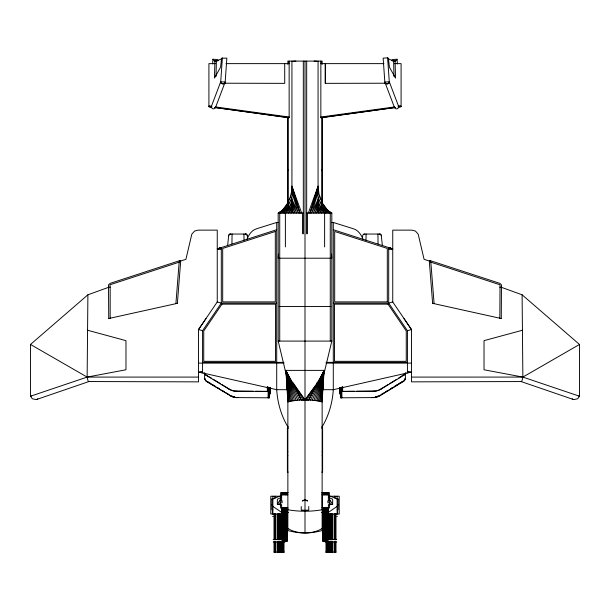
<?xml version="1.0" encoding="UTF-8"?>
<svg xmlns="http://www.w3.org/2000/svg" width="610" height="610" viewBox="0 0 610 610"><rect width="100%" height="100%" fill="white"/><g stroke="black" fill="none" stroke-linecap="round" stroke-linejoin="round"><path stroke-width="0.91" d="M308.744 506.536L308.736 510.257L306.883 510.25M384.948 82.556C385.703 84.653 389.416 84.119 389.294 81.801L387.609 57.874L383.149 58.133L384.834 82.053C384.918 84.523 389.134 84.447 389.439 82.175M231.945 243.893L232.059 234.042M365.977 240.271L366.076 234.042M204.617 373.381L204.579 378.063A4.064 4.011 87.8 0 0 204.876 379.633M203.992 372.916A4.064 4.011 87.8 0 0 204.091 373.213L205.395 374.799L228.948 389.165A13.748 13.572 87.8 0 0 235.834 391.193L267.317 391.429L267.348 386.702M267.317 391.429L267.82 391.406L267.851 386.687M268.164 387.449L268.095 397.85L268.598 397.834L268.674 387.434M268.987 387.419L268.918 397.819L269.422 397.796L269.498 387.403M269.818 387.434L269.765 394.052L270.276 394.029L270.321 387.411M108.725 318.527L177.38 303.345L180.682 261.233L180.316 260.447L110.143 283.368L108.664 284.679A1.906 1.906 0 0 0 108.534 285.61L108.725 318.527L110.174 318.527L110.174 287.203L108.74 287.264L87.901 294.798L87.138 377.087A6.169 1.738 81.5 0 0 88.419 381.54L198.524 381.86L198.524 329.537L217.251 301.958L221.3 303.117L276.711 303.117M215.376 63.631L208.917 63.631L208.917 106.681L211.83 107.093C207.888 107.596 208.048 104.867 211.861 106.445M287.935 117.41L289.064 117.654L289.262 117.036L215.627 106.963M221.407 58.949L216.398 60.962L214.911 60.878L214.476 78.118L220.606 67.077L221.59 58.194L226.851 58.133L225.166 82.053C225.082 84.523 220.866 84.447 220.561 82.175M216.009 76.387L216.398 60.962M322.385 204.975L322.438 203.183L318.916 193.728L318.069 186.218L308.34 213.065M400.968 106.064C401.494 107.512 399.802 104.379 398.139 106.445M279.731 341.089L279.731 213.065L281.05 211.289L279.098 213.065C287.188 206.66 291.954 196.519 291.931 186.218L301.66 213.065M322.438 203.183L318.245 213.065L323.224 204.434L319.861 213.065L324.032 205.639L321.462 213.065L324.848 206.782L323.048 213.065L325.679 207.85L325.374 213.065L326.51 208.849L322.438 203.183L316.613 213.065L321.31 200.919L314.973 213.065L320.341 198.578L313.327 213.065L319.548 196.176L311.664 213.065L318.458 191.25L310.002 213.065L318.069 186.218M278.183 258.213L278.457 254.065M212.608 63.943L212.936 59.246L217.396 59.498L218.418 60.71M222.391 57.874L220.706 81.801C220.584 84.119 224.297 84.653 225.052 82.556M321.44 401.67L324.024 371.322L322.133 401.937C311.054 399.169 298.946 399.169 287.867 401.937L285.953 371.307L288.56 401.67M287.867 64.378L287.905 63.951M225.021 82.426L224.945 82.83M227.599 245.708L228.681 235.742A1.914 1.883 -90 0 1 229.596 234.309L229.779 234.209A1.921 1.746 -90 0 1 230.359 234.042L245.624 234.042A1.921 1.746 -90 0 1 246.204 234.209L246.387 234.309A1.914 1.883 -90 0 1 247.309 235.742L247.599 238.464M362.401 238.464L362.691 235.742A1.914 1.883 -90 0 1 363.613 234.309L363.796 234.209A1.921 1.746 -90 0 1 364.376 234.042L379.641 234.042A1.921 1.746 -90 0 1 380.221 234.209L380.404 234.309A1.914 1.883 -90 0 1 381.319 235.742L382.401 245.708M501.26 318.527L499.826 318.527L500.025 285.388A0.915 0.915 0 0 0 499.445 284.603L430.485 262.056L429.684 260.447L429.318 261.233L432.62 303.345L501.275 318.527L501.466 285.61A1.906 1.906 0 0 0 501.328 284.679L499.857 283.368L429.684 260.447M320.57 401.403L324.002 371.315L318.344 400.93M319.533 401.159L323.971 371.307M208.994 106.666L209.032 106.064M330.269 213.065L328.149 210.572L329.171 213.065L327.341 209.756L326.716 213.065L326.51 208.849L330.902 213.065L328.95 211.289L330.269 213.065L330.269 341.089M282.011 213.065L282.659 209.756L283.284 213.065L283.49 208.849L284.626 213.065L284.321 207.85L286.952 213.065L285.152 206.782L288.538 213.065L285.968 205.639L290.139 213.065L286.776 204.434L291.755 213.065L287.562 203.183L287.615 204.975M325.679 207.85L324.619 213.065L324.619 246.928M287.867 170.617L288.111 170.22A4.339 1.311 0 0 1 288.263 170.129M317.009 400.724L323.895 371.299L315.545 400.541M88.907 381.555L36.653 399.466M303.33 213.065L278.16 213.065L280.28 211.906L278.183 213.065L278.183 341.089L285.221 370.377L294.18 385.467L305 399.977L315.82 385.467L324.779 370.377L331.817 341.089L331.817 213.065L329.72 211.906L331.84 213.065L306.67 213.065M322.049 117.661L395.349 107.49L320.906 117.638L322.065 117.471M310.002 213.065L318.176 188.742M313.975 400.374L323.811 371.261M224.617 83.219L284.717 83.356L284.717 63.631M215.81 106.742L225.166 82.053L220.706 81.801L211.35 106.491A2.272 2.188 -25.7 0 0 213.187 108.832A2.272 2.188 -25.7 0 0 215.742 107.032M312.305 400.236L323.414 372.13M220.774 248.88L221.3 247.576L217.343 248.88M405.124 379.633L403.828 381.219L380.274 395.585A13.748 13.572 -87.8 0 1 373.389 397.613M310.551 400.129L323.33 372.077M180.316 260.447L179.515 262.056L110.547 284.588A0.915 0.915 0 0 0 109.96 285.381L110.174 287.203M246.981 239.295C248.75 234.713 251.808 230.039 256.825 228.689L276.711 222.459L278.572 222.459M323.254 372.024L308.736 400.053L317.276 382.287M282.659 209.756L280.829 213.065L281.85 210.572L279.731 213.065M306.883 400L315.454 385.467L305 399.977L292.724 382.287M288.004 63.585L288.111 63.409A4.339 3.18 0 0 1 288.85 62.624M280.699 498.843L277.337 504.279L280.791 504.821M322.789 425.688C329.065 414.762 332.511 402.257 333.289 389.698L333.289 222.459L331.428 222.459M202.573 372.931L202.573 330.704L221.3 303.117L221.3 247.576L217.488 248.88M400.999 106.689L398.162 107.093L401.083 106.674L401.083 63.631L394.624 63.631M405.116 373.747L398.414 378.246M206.012 318.572L198.524 329.537L202.573 330.704M220.271 248.88L221.3 247.576L217.686 248.88M391.582 60.71L392.604 59.498L397.064 59.246L397.392 63.943M392.855 61.213L395.532 61.061L397.064 59.246M219.798 248.88L221.3 247.576L217.93 248.88M37.82 398.826L37.164 399.245A4.369 4.369 0 0 1 36.12 399.619L32.322 398.749L30.5 396.225L30.5 344.452L87.901 294.798M322.133 528.473C312.145 534.703 298.808 533.476 287.867 530.563L287.867 397.232M403.774 380.853L379.763 395.562A13.748 13.572 -87.8 0 1 379.222 395.867M337.124 506.384L328.34 512.423L328.34 509.304M342.149 386.687L342.179 391.406L374.166 391.17A13.748 13.572 -87.8 0 0 381.044 389.149L404.605 374.799L405.902 373.213A4.064 4.011 -87.8 0 0 406.008 372.916M219.348 248.88L221.3 247.576L218.22 248.88M302.339 500.962L305 499.521L307.661 500.962M387.853 384.689L380.541 389.142L381.052 389.165M389.477 383.698L396.79 379.237M381.883 394.068L383.507 393.076M385.947 391.589L387.571 390.598M390.819 388.616L392.443 387.625M394.883 386.138L397.316 384.658M398.94 383.667L402.188 381.685M499.826 287.203L501.26 287.264L522.099 294.798L579.5 344.452L522.861 377.087L411.475 377.087M218.937 248.88L221.3 247.576L218.555 248.88M229.596 234.309L229.795 234.209A1.975 1.944 -90 0 1 230.435 234.042A1.914 1.914 0 0 0 228.681 235.742M363.613 234.309L363.804 234.209A1.975 1.944 -90 0 1 364.444 234.042M302.751 500.962L305 499.887L307.249 500.962M280.791 497.676L277.337 499.216L277.337 504.279L279.929 503.997M212.936 59.246L214.468 61.061L214.911 60.878M272.876 498.759L280.783 495.861M276.711 229.718L217.251 248.88L221.3 248.88M322.133 509.731C310.894 511.752 299.106 511.752 287.867 509.731M31.262 396.012L30.5 396.225L87.138 377.087L125.973 369.767L125.973 340.654L87.573 330.246M522.427 330.246L484.027 340.654L484.027 369.767L522.861 377.087L579.5 396.225L577.678 398.749L573.88 399.619A4.369 4.369 0 0 1 572.836 399.245L572.18 398.826M392.657 248.88L388.7 247.576L388.7 303.117L407.427 330.704L411.475 329.537L392.749 301.958L388.7 303.117L333.289 303.117M329.209 504.821L332.663 504.279L332.663 499.216L329.209 497.676M394.373 106.963L320.738 117.036L320.906 117.638M432.62 303.345L434.068 303.254L430.782 261.438L424.087 259.341L418.193 234.187L415.433 231.06L411.788 230.13L392.749 230.13L392.749 302.034M388.593 58.949L393.603 60.962L395.532 61.061M205.395 374.799L211.586 378.246M204.876 379.633L206.172 381.219L230.237 395.562A13.748 13.572 87.8 0 0 230.778 395.867M228.948 389.165L229.459 389.142L222.147 384.689M235.834 391.17L253.005 391.292M206.172 381.219L230.237 395.562M287.867 528.473C297.855 534.703 311.191 533.476 322.133 530.563L322.133 397.232M342.179 391.406L354.212 391.315M356.995 391.292L374.166 391.17M340.502 387.403L340.578 397.796L373.389 397.59L372.878 397.575A13.748 13.572 -87.8 0 0 376.995 396.866M303.117 510.25L301.264 510.257L301.256 506.536M226.043 63.631L289.148 63.631M320.852 63.631L383.957 63.631M325.313 83.356L325.313 63.631L325.282 83.356L385.383 83.219M287.867 117.661L289.148 117.661M320.852 117.661L322.133 117.661M388.7 248.88L392.749 248.88L333.289 229.718M279.09 258.213L330.91 258.213M279.09 306.517L330.91 306.517M278.16 341.089L331.84 341.089M202.573 362.363L283.841 362.363M326.159 362.363L407.427 362.363M198.524 363.11L284.001 363.11M325.999 363.11L411.475 363.11M285.221 370.377L324.779 370.377M202.573 372.016L198.524 372.016L276.711 389.698L287.867 389.698M407.427 372.016L411.475 372.016L333.289 389.698L322.133 389.698M198.524 377.087L87.138 377.087L30.5 344.452M301.531 399.977L308.469 399.977M287.867 428.312L287.386 428.312L287.386 472.079L288.263 472.079M322.133 428.312L322.614 428.312L322.614 472.079L321.737 472.079M287.386 451.873L287.867 451.873M322.133 451.873L322.614 451.873M287.386 455.586L287.867 455.586M322.133 455.586L322.614 455.586M288.164 492.621L280.592 492.621L280.592 500.772M321.836 492.621L329.408 492.621L329.408 500.772M281.629 494.817L287.889 494.817M322.111 494.817L328.371 494.817M280.943 496.22L270.787 496.22L270.787 514.009L282.781 514.009M329.057 496.22L339.213 496.22L339.213 514.009L327.219 514.009M273.921 498.759L271.908 498.759L271.908 509.746L272.876 509.746M336.079 498.759L338.092 498.759L338.092 509.746L337.124 509.746M271.908 499.613L272.388 499.613M337.612 499.613L338.092 499.613M280.173 502.808L282.117 502.808L282.117 500.863L280.173 500.863L280.173 504.745L281.629 504.745L281.629 508.008M329.827 502.808L327.883 502.808L327.883 500.863L329.827 500.863L329.827 504.745L328.371 504.745L328.371 508.008M271.908 504.95L272.388 504.95M337.612 504.95L338.092 504.95M288.164 508.008L280.592 508.008L280.592 504.386M321.836 508.008L329.408 508.008L329.408 504.386M302.491 510.25L307.135 510.25M286.654 512.423L288.545 512.423M321.455 512.423L323.346 512.423M286.868 514.009L287.478 514.009M322.522 514.009L323.132 514.009M272.624 516.464L273.127 516.464M336.873 516.464L337.376 516.464M281.812 529.991L287.714 529.991M322.286 529.991L328.188 529.991M281.812 532.187L287.714 532.187M322.286 532.187L328.188 532.187M273.234 539.415L282.194 539.415M327.806 539.415L336.766 539.415M282.156 540.978L287.371 540.978M322.629 540.978L327.844 540.978M273.234 541.962L285.038 541.962M324.962 541.962L336.766 541.962M273.921 552.126L284.351 552.126M325.648 552.126L336.079 552.126M255.788 391.315L267.82 391.406M269.422 397.796L236.611 397.59L237.122 397.575A13.748 13.572 87.8 0 1 233.005 396.866M404.094 374.784L404.605 374.799M403.317 381.204L403.828 381.219M379.763 395.562L380.274 395.585M340.578 397.796L341.081 397.819L341.013 387.419M214.468 61.061L217.145 61.213M177.38 303.345L175.932 303.254L179.218 261.438L185.913 259.341L191.807 234.187L194.567 231.06L198.212 230.13L217.251 230.13L217.251 302.034M330.071 503.997L332.663 504.279L329.301 498.843M289.064 117.654L214.667 107.474L287.966 117.677M578.737 396.012L579.5 396.225L579.5 344.452M333.289 222.459L353.175 228.689C358.192 230.039 361.25 234.713 363.019 239.295M573.347 399.466L521.092 381.555M392.512 248.88L388.7 247.576L389.226 248.88M392.314 248.88L388.7 247.576L389.729 248.88M329.217 495.861L337.124 498.759M392.07 248.88L388.7 247.576L390.202 248.88M387.609 57.874L388.41 58.194L389.393 67.077L395.524 78.118L395.089 60.878M391.78 248.88L388.7 247.576L390.652 248.88M391.445 248.88L388.7 247.576L391.063 248.88M380.396 234.309L380.221 234.209A1.975 1.944 -90 0 0 379.565 234.042A1.914 1.914 0 0 1 381.319 235.742M213.21 379.237L220.523 383.698M207.812 381.685L211.06 383.667M212.684 384.658L215.117 386.138M217.556 387.625L219.181 388.616M222.429 390.598L224.053 391.589M226.493 393.076L228.117 394.068M205.906 374.784L204.884 373.747M206.683 381.204L206.226 380.853M272.876 506.384L281.66 512.423L281.66 509.304M403.988 318.572L411.475 329.537L411.475 381.852L521.58 381.555A6.169 1.738 -81.5 0 0 522.869 377.087L522.099 294.798M287.211 425.688C280.935 414.762 277.489 402.257 276.711 389.698L276.711 222.459M321.996 63.585L321.889 63.409A4.339 3.18 0 0 0 321.15 62.624M287.562 203.183L293.387 213.065L288.69 200.919L295.026 213.065L289.659 198.578L296.673 213.065L290.452 196.176L298.336 213.065L291.542 191.25L299.998 213.065L291.931 186.218M303.117 400L294.546 385.467L301.264 400.053L286.746 372.024M286.669 372.077L299.449 400.129M286.586 372.13L297.695 400.236M394.19 106.742L384.834 82.053L389.294 81.801L398.65 106.491A2.272 2.188 25.7 0 1 396.813 108.832A2.272 2.188 25.7 0 1 394.258 107.032M286.189 371.261L296.025 400.374M291.824 188.742L299.998 213.065M377.941 234.042L378.055 243.893M243.924 234.042L244.023 240.271M294.455 400.541L286.151 371.292L292.991 400.724M385.055 82.83L384.979 82.426M322.133 170.617L321.889 170.22A4.339 1.311 0 0 0 321.737 170.129M284.321 207.85L285.381 213.065L285.381 246.928M327.341 209.756L327.989 213.065M289.43 401.403L285.998 371.315L291.656 400.93M286.029 371.307L290.467 401.159M322.095 63.951L322.133 64.378M331.543 254.065L331.817 258.213M393.603 60.962L393.991 76.387M405.383 373.381L405.421 378.063A4.064 4.011 -87.8 0 1 405.124 379.633M342.652 386.702L342.683 391.429M341.836 387.449L341.905 397.85L341.402 397.834L341.325 387.434M340.182 387.434L340.235 394.052L339.724 394.029L339.678 387.411M409.379 372.016L409.379 372.496M408.929 372.016L408.929 372.596M408.456 372.016L408.456 372.702M407.953 372.016L407.953 372.817M407.427 330.704L407.427 372.931M337.612 509.746L337.612 514.009M337.124 496.22L337.124 514.009M335.988 514.009L335.988 539.736M335.988 541.642L335.988 552.126M335.508 514.009L335.508 539.736M335.508 541.642L335.508 552.126M335.225 514.009L335.225 539.736M335.225 541.642L335.225 552.126M335.035 496.22L335.035 497.912M334.867 514.009L334.867 539.736M334.867 541.642L334.867 552.126M334.509 496.22L334.509 497.912M334.509 514.009L334.448 539.736M334.448 541.642L334.509 552.126M332.885 514.009L332.885 539.736M332.885 541.642L332.885 552.126M332.328 514.009L332.328 539.736M332.328 541.642L332.328 552.126M331.71 514.009L331.71 539.736M331.71 541.642L331.71 552.126M331.306 514.009L331.306 539.736M331.306 541.642L331.306 552.126M331.161 514.009L331.192 539.736M331.192 541.642L331.161 552.126M330.567 514.009L330.544 539.736M330.544 541.642L330.567 552.126M330.429 514.009L330.429 539.736M330.429 541.642L330.429 552.126M330.018 514.009L330.018 539.736M330.018 541.642L330.018 552.126M329.667 514.009L329.667 539.736M329.667 541.642L329.667 552.126M328.843 514.009L328.843 539.736M328.843 541.642L328.843 552.126M328.607 514.009L328.607 539.736M328.607 541.642L328.607 552.126M328.371 492.621L328.371 500.863M328.188 514.009L328.188 539.736M328.188 541.642L328.188 552.126M327.799 508.008L327.799 540.978M327.738 541.642L327.738 552.126M327.646 508.008L327.646 540.978M327.555 508.008L327.555 540.978M327.326 492.621L327.326 494.817M327.417 508.008L327.417 540.978M327.242 508.008L327.242 540.978M327.265 541.642L327.219 552.126M327.059 492.621L327.059 494.817M327.059 508.008L327.029 540.978M326.861 541.642L326.861 552.126M326.502 541.642L326.502 552.126M326.251 492.621L326.251 494.817M326.251 508.008L326.251 540.978M326.144 492.621L326.144 494.817M326.053 508.008L326.053 540.978M325.969 508.008L325.969 540.978M325.984 541.642L325.984 552.126M325.839 508.008L325.839 540.978M325.664 508.008L325.664 540.978M325.458 508.008L325.458 540.978M325.404 508.008L325.389 540.978M325.237 492.621L325.237 494.817M325.092 508.008L325.077 540.978M325.023 508.008L325.023 540.978M324.817 508.008L324.817 540.978M324.642 508.008L324.642 540.978M324.505 508.008L324.421 540.978M324.337 492.621L324.337 494.817M324.23 492.621L324.23 494.817M324.23 508.008L324.23 540.978M324.108 508.008L324.108 540.978M323.902 508.008L323.902 540.978M323.674 508.008L323.674 540.978M323.414 492.621L323.414 494.817M323.414 508.008L323.437 540.978M323.338 377.735L323.338 389.698M323.155 492.621L323.155 494.817M323.239 508.008L323.239 540.978M323.056 508.008L323.056 540.978M322.919 508.008L322.919 540.978M322.827 508.008L322.827 540.978M322.133 63.631L322.133 61.099L287.867 61.099L287.867 63.631M322.133 117.265L322.133 203.77M321.996 117.349L321.996 203.1M321.996 426.405L321.996 428.304M322.111 492.621L322.111 508.008M320.852 61.099L320.852 117.021M318.069 61.099L318.069 212.135M307.333 213.065L307.333 233.76M306.67 61.099L306.67 233.866M305 61.099L305 532.797M303.33 61.099L303.33 233.866M302.667 213.065L302.667 233.76M291.931 61.099L291.931 212.135M289.148 61.099L289.148 117.021M288.004 117.349L288.004 203.1M288.004 426.405L288.004 428.304M287.867 117.265L287.867 203.77M287.173 508.008L287.173 540.978M287.081 508.008L287.081 540.978M286.944 508.008L286.944 540.978M286.845 492.621L286.845 494.817M286.662 377.735L286.662 389.698M286.761 508.008L286.761 540.978M286.586 492.621L286.586 494.817M286.555 508.008L286.563 540.978M286.326 508.008L286.326 540.978M286.098 508.008L286.098 540.978M285.77 492.621L285.77 494.817M285.892 508.008L285.77 540.978M285.663 492.621L285.663 494.817M285.579 508.008L285.579 540.978M285.495 508.008L285.495 540.978M285.358 508.008L285.358 540.978M285.183 508.008L285.183 540.978M284.923 508.008L284.977 540.978M284.763 492.621L284.763 494.817M284.542 508.008L284.596 540.978M284.336 508.008L284.336 540.978M284.161 508.008L284.161 540.978M284.031 508.008L284.031 540.978M284.016 541.642L284.016 552.126M283.947 508.008L283.947 540.978M283.749 492.621L283.856 494.817M283.749 508.008L283.749 540.978M283.498 541.642L283.498 552.126M283.139 541.642L283.139 552.126M282.941 492.621L282.941 494.817M282.758 508.008L282.758 540.978M282.781 541.642L282.72 552.126M282.674 492.621L282.674 494.817M282.582 508.008L282.582 540.978M282.445 508.008L282.445 540.978M282.262 514.009L282.262 539.736M282.262 541.642L282.262 552.126M282.201 508.008L282.201 540.978M281.812 514.009L281.812 539.736M281.812 541.642L281.812 552.126M281.629 492.621L281.629 500.863M281.393 514.009L281.393 539.736M281.393 541.642L281.393 552.126M281.157 514.009L281.157 539.736M281.157 541.642L281.157 552.126M280.333 514.009L280.333 539.736M280.333 541.642L280.333 552.126M279.982 514.009L279.982 539.736M279.982 541.642L279.982 552.126M279.571 514.009L279.571 539.736M279.571 541.642L279.571 552.126M279.456 514.009L279.433 539.736M279.433 541.642L279.456 552.126M278.808 514.009L278.839 539.736M278.808 541.642L278.839 552.126M278.694 514.009L278.694 539.736M278.694 541.642L278.694 552.126M278.29 514.009L278.29 539.736M278.29 541.642L278.29 552.126M277.672 514.009L277.672 539.736M277.672 541.642L277.672 552.126M277.115 514.009L277.115 539.736M277.115 541.642L277.115 552.126M275.491 496.22L275.491 497.912M275.491 514.009L275.552 539.736M275.491 541.642L275.552 552.126M275.133 514.009L275.133 539.736M275.133 541.642L275.133 552.126M274.965 496.22L274.965 497.912M274.774 514.009L274.774 539.736M274.774 541.642L274.774 552.126M274.492 514.009L274.492 539.736M274.492 541.642L274.492 552.126M274.012 514.009L274.012 539.736M274.012 541.642L274.012 552.126M272.876 496.22L272.876 514.009M272.388 509.746L272.388 514.009M202.047 372.016L202.047 372.817M201.544 372.016L201.544 372.702M201.071 372.016L201.071 372.596M200.621 372.016L200.621 372.496M292.838 61.328A15.288 11.209 0 0 1 295.888 61.099M236.611 397.613A13.748 13.572 87.8 0 1 229.734 395.57M232.433 396.653A13.748 13.572 87.8 0 1 231.32 396.157M205.273 379.313A4.064 4.011 87.8 0 1 205.097 378.368M235.658 397.43A13.748 13.572 87.8 0 0 237.435 397.583L237.946 397.537A13.748 13.572 87.8 0 1 236.162 397.407M235.063 397.324A13.748 13.572 87.8 0 1 233.325 396.851M232.753 396.645A13.748 13.572 87.8 0 1 231.64 396.142M231.091 395.852A13.748 13.572 87.8 0 1 230.557 395.539M234.987 397.171A13.748 13.572 87.8 0 1 233.828 396.836M232.7 396.386A13.748 13.572 87.8 0 1 232.143 396.126M236.344 391.17A13.748 13.572 87.8 0 1 230 389.447M204.602 373.19A4.064 4.011 87.8 0 1 204.495 372.893M245.624 234.042A1.921 1.746 90 0 1 246.204 234.209L246.387 234.309A1.914 1.883 90 0 1 247.309 235.742M314.112 61.099A15.288 11.209 0 0 1 317.162 61.328M378.68 396.157A13.748 13.572 -87.8 0 1 377.567 396.653M404.903 378.368A4.064 4.011 -87.8 0 1 404.727 379.313M379.443 395.539A13.748 13.572 -87.8 0 1 378.909 395.852M378.36 396.142A13.748 13.572 -87.8 0 1 377.247 396.645M376.675 396.851A13.748 13.572 -87.8 0 1 374.937 397.324M374.342 397.43A13.748 13.572 -87.8 0 1 372.565 397.583L372.054 397.537A13.748 13.572 -87.8 0 0 373.838 397.407M377.857 396.126A13.748 13.572 -87.8 0 1 377.3 396.386M376.172 396.836A13.748 13.572 -87.8 0 1 375.013 397.171M380 389.447A13.748 13.572 -87.8 0 1 373.656 391.17M405.505 372.893A4.064 4.011 -87.8 0 1 405.398 373.19M221.964 304.154L203.748 330.986L203.748 361.326L275.537 361.326L275.537 304.154L221.964 304.154M275.308 231.487L222.696 248.438L222.696 301.881L275.308 301.881L275.308 231.487M387.304 301.881L334.692 301.881L334.692 231.487L387.304 248.438L387.304 301.881M388.036 304.154L334.463 304.154L334.463 361.326L406.252 361.326L406.252 330.986L388.036 304.154M282.971 540.978L282.971 508.008L282.941 540.978M246.196 234.209A1.975 1.944 -90 0 0 245.555 234.042A1.975 1.944 90 0 1 246.196 234.209"/></g></svg>
